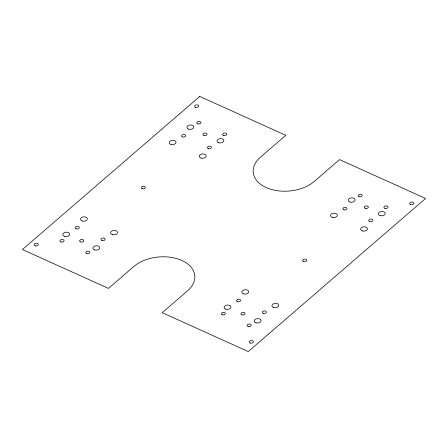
<?xml version="1.0" encoding="UTF-8"?>
<svg xmlns="http://www.w3.org/2000/svg" width="448" height="448" viewBox="0 0 448 448"><rect width="100%" height="100%" fill="white"/><g stroke="black" fill="none" stroke-linecap="round" stroke-linejoin="round"><path stroke-width="0.67" d="M199.758 96.438L22.4 249.536L108.438 288.406L133.773 266.532A34.255 21.79 -4.8 0 1 181.77 260.45A34.255 21.79 -4.8 0 1 187.544 290.825L162.21 312.693L248.242 351.562L425.6 198.464L339.562 159.594L314.227 181.468A34.255 21.79 -4.8 0 1 266.23 187.55A34.255 21.79 -4.8 0 1 260.456 157.175L285.79 135.307L199.758 96.438M242.021 314.854A2.055 1.305 -4.8 0 0 245.056 313.527A2.055 1.305 -4.8 0 0 241.942 312.592A2.055 1.305 -4.8 0 0 242.021 314.854M237.558 301.734A2.055 1.305 -4.8 0 0 240.598 300.406A2.055 1.305 -4.8 0 0 237.485 299.471A2.055 1.305 -4.8 0 0 237.558 301.734M222.359 314.86A2.055 1.305 -4.8 0 0 225.394 313.527A2.055 1.305 -4.8 0 0 222.281 312.592A2.055 1.305 -4.8 0 0 222.359 314.86M248.17 326.519A2.055 1.305 -4.8 0 0 251.205 325.186A2.055 1.305 -4.8 0 0 248.091 324.251A2.055 1.305 -4.8 0 0 248.17 326.519M263.368 313.393A2.055 1.305 -4.8 0 0 266.409 312.066A2.055 1.305 -4.8 0 0 263.295 311.13A2.055 1.305 -4.8 0 0 263.368 313.393M255.993 322.818A3.427 2.178 -4.8 0 0 261.061 320.606A3.427 2.178 -4.8 0 0 255.87 319.043A3.427 2.178 -4.8 0 0 255.993 322.818M273.734 307.507A3.427 2.178 -4.8 0 0 278.796 305.295A3.427 2.178 -4.8 0 0 273.605 303.733A3.427 2.178 -4.8 0 0 273.734 307.507M243.617 293.905A3.427 2.178 -4.8 0 0 248.679 291.693A3.427 2.178 -4.8 0 0 243.494 290.13A3.427 2.178 -4.8 0 0 243.617 293.905M225.882 309.215A3.427 2.178 -4.8 0 0 230.944 307.003A3.427 2.178 -4.8 0 0 225.753 305.441A3.427 2.178 -4.8 0 0 225.882 309.215M250.326 343.039A2.055 1.305 -4.8 0 0 253.361 341.712A2.055 1.305 -4.8 0 0 250.247 340.777A2.055 1.305 -4.8 0 0 250.326 343.039M303.671 261.638A2.055 1.305 -4.8 0 0 306.712 260.305A2.055 1.305 -4.8 0 0 303.593 259.37A2.055 1.305 -4.8 0 0 303.671 261.638M142.352 188.759A2.055 1.305 -4.8 0 0 145.393 187.432A2.055 1.305 -4.8 0 0 142.279 186.497A2.055 1.305 -4.8 0 0 142.352 188.759M35.235 245.874A2.055 1.305 -4.8 0 0 38.276 244.546A2.055 1.305 -4.8 0 0 35.157 243.606A2.055 1.305 -4.8 0 0 35.235 245.874M195.698 107.358A2.055 1.305 -4.8 0 0 198.738 106.03A2.055 1.305 -4.8 0 0 195.625 105.09A2.055 1.305 -4.8 0 0 195.698 107.358M410.788 204.523A2.055 1.305 -4.8 0 0 413.829 203.196A2.055 1.305 -4.8 0 0 410.715 202.255A2.055 1.305 -4.8 0 0 410.788 204.523M82.303 221.032A3.427 2.178 -4.8 0 0 87.366 218.82A3.427 2.178 -4.8 0 0 82.174 217.258A3.427 2.178 -4.8 0 0 82.303 221.032M94.679 249.945A3.427 2.178 -4.8 0 0 99.742 247.733A3.427 2.178 -4.8 0 0 94.55 246.17A3.427 2.178 -4.8 0 0 94.679 249.945M112.414 234.634A3.427 2.178 -4.8 0 0 117.477 232.422A3.427 2.178 -4.8 0 0 112.286 230.86A3.427 2.178 -4.8 0 0 112.414 234.634M64.568 236.342A3.427 2.178 -4.8 0 0 69.63 234.13A3.427 2.178 -4.8 0 0 64.439 232.568A3.427 2.178 -4.8 0 0 64.568 236.342M76.244 228.861A2.055 1.305 -4.8 0 0 79.279 227.534A2.055 1.305 -4.8 0 0 76.166 226.593A2.055 1.305 -4.8 0 0 76.244 228.861M61.04 241.982A2.055 1.305 -4.8 0 0 64.075 240.654A2.055 1.305 -4.8 0 0 60.962 239.719A2.055 1.305 -4.8 0 0 61.04 241.982M102.054 240.52A2.055 1.305 -4.8 0 0 105.09 239.193A2.055 1.305 -4.8 0 0 101.976 238.252A2.055 1.305 -4.8 0 0 102.054 240.52M80.702 241.982A2.055 1.305 -4.8 0 0 83.742 240.654A2.055 1.305 -4.8 0 0 80.623 239.714A2.055 1.305 -4.8 0 0 80.702 241.982M86.85 253.641A2.055 1.305 -4.8 0 0 89.891 252.314A2.055 1.305 -4.8 0 0 86.772 251.378A2.055 1.305 -4.8 0 0 86.85 253.641M204.008 135.542A2.055 1.305 -4.8 0 0 207.043 134.21A2.055 1.305 -4.8 0 0 203.93 133.274A2.055 1.305 -4.8 0 0 204.008 135.542M208.466 148.663A2.055 1.305 -4.8 0 0 211.506 147.33A2.055 1.305 -4.8 0 0 208.387 146.395A2.055 1.305 -4.8 0 0 208.466 148.663M218.826 142.778A3.427 2.178 -4.8 0 0 223.888 140.56A3.427 2.178 -4.8 0 0 218.697 139.003A3.427 2.178 -4.8 0 0 218.826 142.778M182.655 136.998A2.055 1.305 -4.8 0 0 185.696 135.671A2.055 1.305 -4.8 0 0 182.577 134.736A2.055 1.305 -4.8 0 0 182.655 136.998M223.67 135.537A2.055 1.305 -4.8 0 0 226.705 134.21A2.055 1.305 -4.8 0 0 223.591 133.274A2.055 1.305 -4.8 0 0 223.67 135.537M170.979 144.48A3.427 2.178 -4.8 0 0 176.042 142.268A3.427 2.178 -4.8 0 0 170.85 140.706A3.427 2.178 -4.8 0 0 170.979 144.48M201.09 158.088A3.427 2.178 -4.8 0 0 206.153 155.87A3.427 2.178 -4.8 0 0 200.962 154.314A3.427 2.178 -4.8 0 0 201.09 158.088M197.859 123.878A2.055 1.305 -4.8 0 0 200.894 122.55A2.055 1.305 -4.8 0 0 197.781 121.615A2.055 1.305 -4.8 0 0 197.859 123.878M188.714 129.175A3.427 2.178 -4.8 0 0 193.777 126.958A3.427 2.178 -4.8 0 0 188.586 125.395A3.427 2.178 -4.8 0 0 188.714 129.175M343.974 209.877A2.055 1.305 -4.8 0 0 347.01 208.55A2.055 1.305 -4.8 0 0 343.896 207.609A2.055 1.305 -4.8 0 0 343.974 209.877M362.41 230.961A3.427 2.178 -4.8 0 0 367.472 228.749A3.427 2.178 -4.8 0 0 362.281 227.186A3.427 2.178 -4.8 0 0 362.41 230.961M380.145 215.65A3.427 2.178 -4.8 0 0 385.207 213.438A3.427 2.178 -4.8 0 0 380.016 211.876A3.427 2.178 -4.8 0 0 380.145 215.65M359.173 196.75A2.055 1.305 -4.8 0 0 362.214 195.423A2.055 1.305 -4.8 0 0 359.1 194.488A2.055 1.305 -4.8 0 0 359.173 196.75M384.983 208.415A2.055 1.305 -4.8 0 0 388.024 207.082A2.055 1.305 -4.8 0 0 384.91 206.147A2.055 1.305 -4.8 0 0 384.983 208.415M350.034 202.048A3.427 2.178 -4.8 0 0 355.096 199.836A3.427 2.178 -4.8 0 0 349.905 198.274A3.427 2.178 -4.8 0 0 350.034 202.048M332.298 217.358A3.427 2.178 -4.8 0 0 337.361 215.146A3.427 2.178 -4.8 0 0 332.17 213.584A3.427 2.178 -4.8 0 0 332.298 217.358M365.322 208.415A2.055 1.305 -4.8 0 0 368.362 207.088A2.055 1.305 -4.8 0 0 365.249 206.153A2.055 1.305 -4.8 0 0 365.322 208.415M369.785 221.536A2.055 1.305 -4.8 0 0 372.82 220.209A2.055 1.305 -4.8 0 0 369.706 219.268A2.055 1.305 -4.8 0 0 369.785 221.536"/></g></svg>
